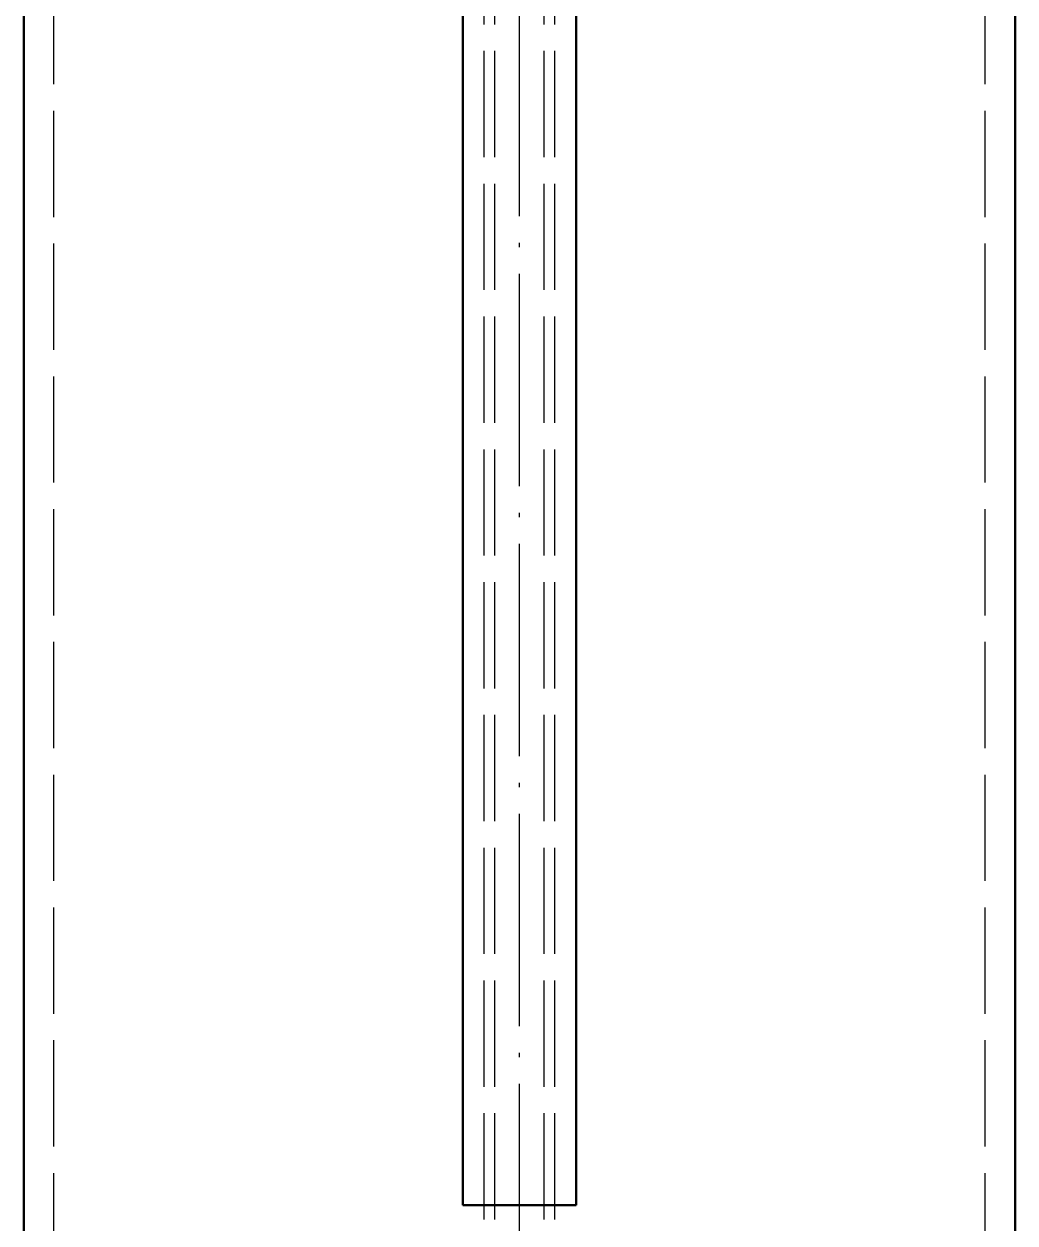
# Model space of a CAD drawing. Header units: millimetres. Extents: x 0 to 420, y 0 to 297.
# Drawn here: x 162.3 to 190.3, y 189.94 to 223.8 of the extents above; entities that cross this region are included whole.
import ezdxf

# ---------------------------------------------------------------- set-up
doc = ezdxf.new("R2010")
doc.units = ezdxf.units.MM
doc.linetypes.add('ISO02-TRAZOS', pattern=[3.75, 3, -0.75])
doc.linetypes.add('ISO04-TRAZO-PUNTO', pattern=[7.625, 6, -0.75, 0.125, -0.75])
for name, color, linetype, lineweight in [('01-VISIBLE', 7, 'CONTINUOUS', 50), ('02-OCULTA', 4, 'ISO02-TRAZOS', 25), ('03-EJE', 1, 'ISO04-TRAZO-PUNTO', 25)]:
    doc.layers.add(name, color=color, linetype=linetype, lineweight=lineweight)

msp = doc.modelspace()

# ---------------------------------------------------------------- linework, layer by layer
at = {"layer": '01-VISIBLE'}
for p, q in [((174.698, 245.305), (174.698, 190.44)), ((177.898, 245.305), (177.898, 190.44)), ((162.298, 162.64), (162.298, 234.9)), ((190.298, 162.64), (190.298, 234.9))]:
    msp.add_line(p, q, dxfattribs=at)
msp.add_lwpolyline([(177.898, 190.44), (177.798, 190.44), (177.698, 190.44), (177.598, 190.44), (177.498, 190.44), (177.398, 190.44), (177.298, 190.44), (177.198, 190.44), (177.098, 190.44), (176.998, 190.44), (176.898, 190.44), (176.798, 190.44), (176.698, 190.44), (176.598, 190.44), (176.498, 190.44), (176.398, 190.44), (176.298, 190.44), (176.198, 190.44), (176.098, 190.44), (175.998, 190.44), (175.898, 190.44), (175.798, 190.44), (175.698, 190.44), (175.598, 190.44), (175.498, 190.44), (175.398, 190.44), (175.298, 190.44), (175.198, 190.44), (175.098, 190.44), (174.998, 190.44), (174.898, 190.44), (174.798, 190.44), (174.698, 190.44)], dxfattribs=at)
at = {"layer": '02-OCULTA'}
for p, q in [((175.298, 115.04), (175.298, 244.476)), ((175.598, 115.04), (175.598, 244.476)), ((176.998, 115.04), (176.998, 244.476)), ((177.298, 115.04), (177.298, 244.476)), ((163.138, 124.6), (163.138, 234.9)), ((189.458, 124.6), (189.458, 234.9))]:
    msp.add_line(p, q, dxfattribs=at)
for points in [[(174.698, 190.44), (174.805, 190.44), (174.911, 190.44), (175.018, 190.44), (175.125, 190.44), (175.231, 190.44), (175.338, 190.44), (175.445, 190.44), (175.551, 190.44), (175.658, 190.44), (175.765, 190.44), (175.871, 190.44), (175.978, 190.44), (176.085, 190.44), (176.191, 190.44), (176.298, 190.44)], [(176.298, 190.44), (176.398, 190.44), (176.498, 190.44), (176.598, 190.44), (176.698, 190.44), (176.798, 190.44), (176.898, 190.44), (176.998, 190.44), (177.098, 190.44), (177.198, 190.44), (177.298, 190.44), (177.398, 190.44), (177.498, 190.44), (177.598, 190.44), (177.698, 190.44), (177.798, 190.44), (177.898, 190.44)]]:
    msp.add_lwpolyline(points, dxfattribs=at)
at = {"layer": '03-EJE'}
msp.add_line((176.298, 104), (176.298, 251.876), dxfattribs=at)

doc.saveas('drawing.dxf')
